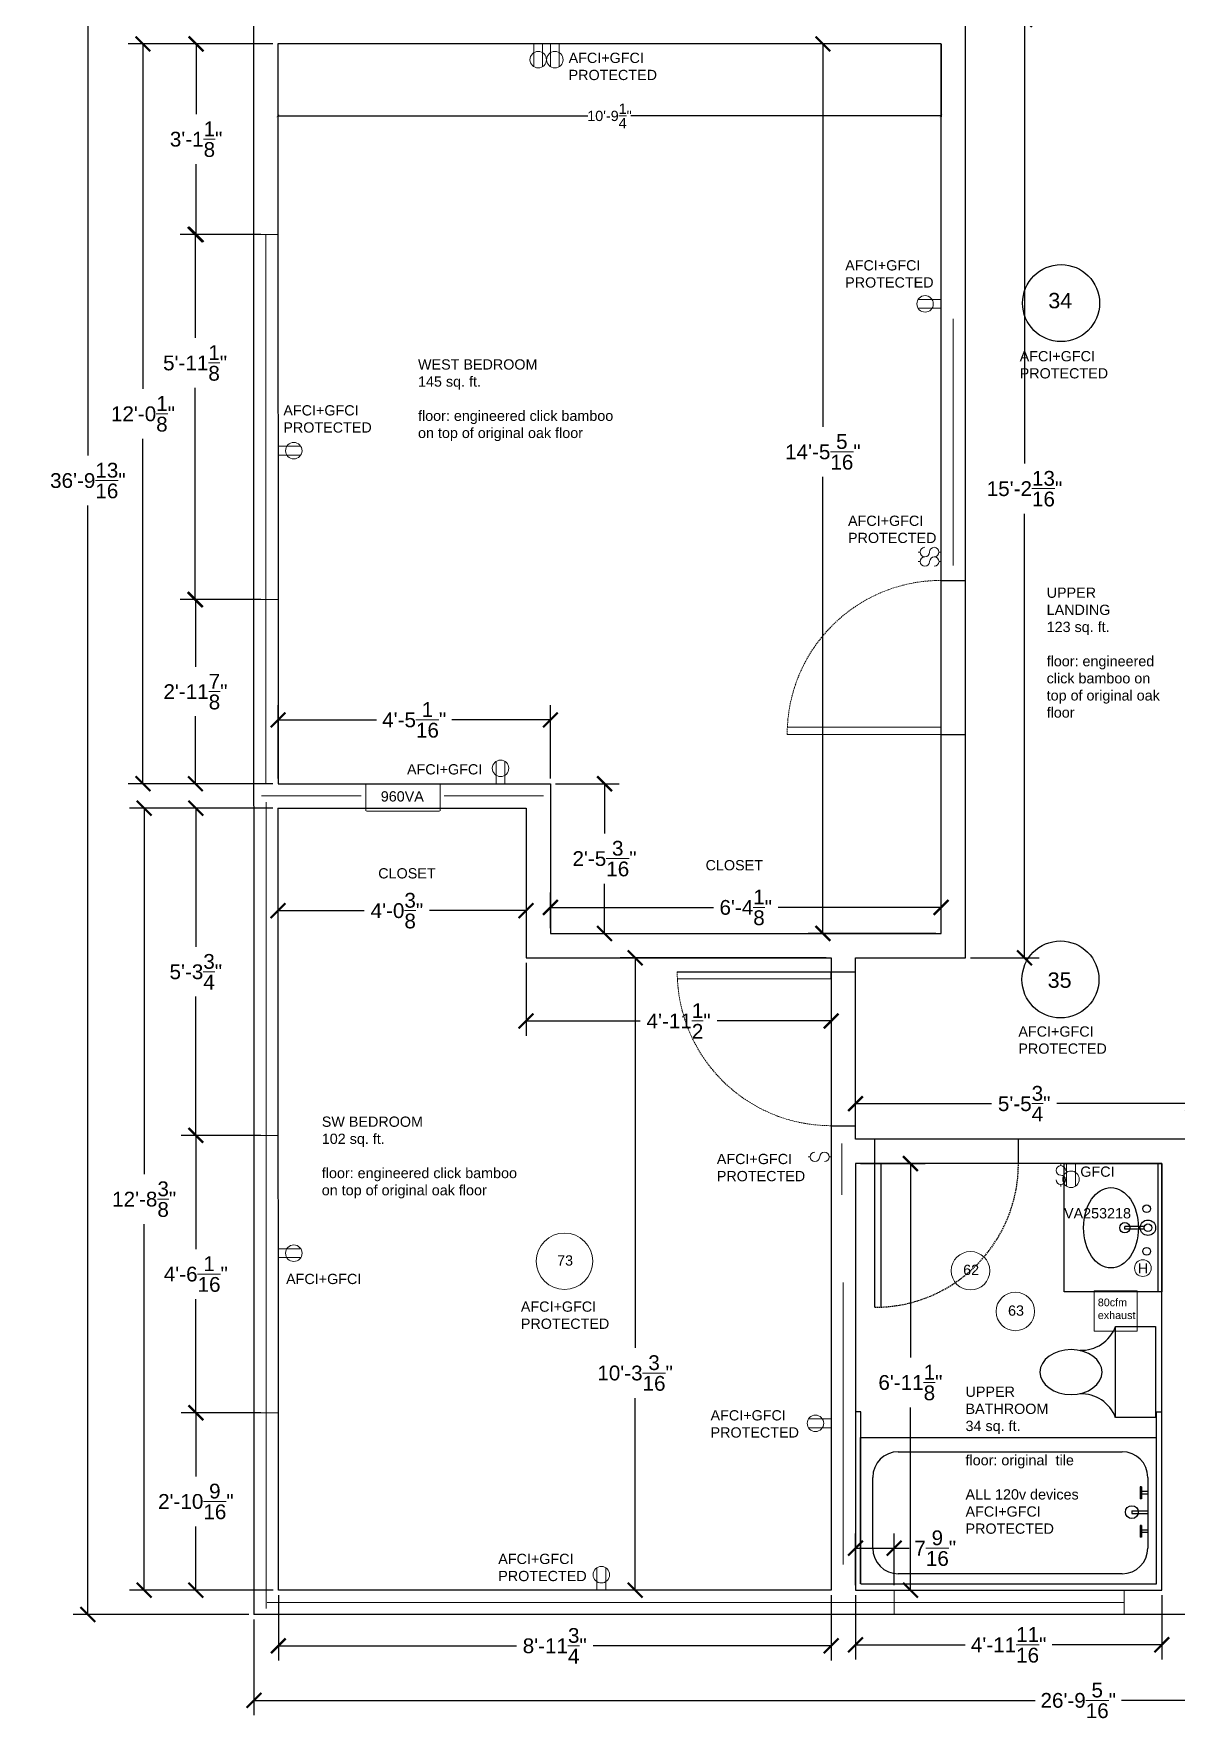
# Model space of a CAD drawing. Header units: inches. Extents: x -8 to 403, y 66 to 574.
# Drawn here: x -7.9 to 215, y 65.9 to 394 of the extents above; entities that cross this region are included whole.
import ezdxf

# ---------------------------------------------------------------- set-up
doc = ezdxf.new("R2010")
doc.units = ezdxf.units.IN
doc.header["$MEASUREMENT"] = 0
doc.linetypes.add('DASHED2', pattern=[0.375, 0.25, -0.125])
doc.layers.get('0').update_dxf_attribs({"color": 1, "lineweight": 9})
for name, color, linetype, lineweight in [('A201-Dimensions', 7, 'Continuous', 9), ('A201-Floorplan-2nd-floor', 7, 'Continuous', 9), ('A201-Text', 7, 'Continuous', 9)]:
    doc.layers.add(name, color=color, linetype=linetype, lineweight=lineweight)
doc.styles.add('Annotative', font='Arial.ttf')
doc.styles.get("Standard").update_dxf_attribs({"font": 'Arial.ttf', "height": 2})
doc.linetypes.add('BATTING', pattern='A,0.0001,-0.1,[134,ltypeshp.shx,S=0.1,R=0,X=-0.1,Y=0],-0.2,[134,ltypeshp.shx,S=0.1,R=180,X=0.1,Y=0],-0.1', length=0.4001)
doc.dimstyles.new('Annotative', dxfattribs={"dimtxt": 0.18, "dimasz": 0.18, "dimexe": 0.18, "dimexo": 0.0625, "dimgap": 0.09, "dimtad": 0, "dimtih": 1, "dimtoh": 1, "dimdec": 4, "dimzin": 0, "dimdsep": 46, "dimlunit": 4, "dimtxsty": 'Annotative', "dimblk": 'ARCHTICK', "dimblk1": 'ARCHTICK', "dimblk2": 'ARCHTICK', "dimcen": 0.09, "dimadec": 0, "dimazin": 0, "dimtfac": 1, "dimtdec": 4, "dimtofl": 0, "dimtmove": 0, "dimatfit": 3, "dimldrblk": 'ARCHTICK', "dimfxl": 1, "dimtolj": 1, "dimtzin": 0, "dimarcsym": 0})
doc.dimstyles.get("Standard").update_dxf_attribs({"dimtxt": 3, "dimasz": 0.5, "dimexe": 0.18, "dimexo": 0.0625, "dimgap": 0.09, "dimtad": 0, "dimtoh": 1, "dimdec": 4, "dimzin": 0, "dimdsep": 46, "dimlunit": 4, "dimtxsty": 'Standard', "dimblk": 'ARCHTICK', "dimblk1": 'ARCHTICK', "dimblk2": 'ARCHTICK', "dimcen": 0.09, "dimadec": 1, "dimazin": 0, "dimtfac": 1, "dimtdec": 4, "dimtofl": 0, "dimtmove": 0, "dimatfit": 3, "dimfxl": 1, "dimtolj": 1, "dimtzin": 0, "dimarcsym": 0})

# ---------------------------------------------------------------- blocks, each defined once
blk = doc.blocks.new('L2-bathroom-bath-tub')
at = {"lineweight": 30}
for p, q in [((-1, 0), (0, 0)), ((-58.68, 0), (-59.68, 0)), ((-58.68, -33.5), (-58.68, 0)), ((-1, -33.5), (-1, 0)), ((-58.68, -5), (-1, -5)), ((-51.34, -7.77), (-7.72, -7.77)), ((-56.34, -26.56), (-56.34, -12.77)), ((-2.72, -12.77), (-2.72, -26.56)), ((-7.72, -31.56), (-51.34, -31.56)), ((-58.68, -33.5), (-1, -33.5))]:
    blk.add_line(p, q, dxfattribs=at)
for centre, start, end in [((-51.34, -12.77), 90, 180), ((-7.72, -12.77), 0, 90), ((-51.34, -26.56), 180, 270), ((-7.72, -26.56), 270, 0)]:
    blk.add_arc(centre, 5, start, end, dxfattribs=at)
blk = doc.blocks.new('L2-bathroom-sink')
at = {"lineweight": 30}
for p, q in [((-19, -25), (-19, 0)), ((-19, 0), (0, 0)), ((-0.75, 0), (-0.75, -25)), ((0, 0), (0, -25)), ((-3.39, -12.25), (-7.17, -12.25)), ((-7.17, -12.75), (-7.17, -12.25)), ((-3.39, -12.75), (-7.17, -12.75)), ((0, -25), (-19, -25))]:
    blk.add_line(p, q, dxfattribs=at)
for centre, radius in [((-2.94, -8.81), 0.75), ((-7.19, -12.5), 1), ((-2.69, -12.5), 1.5), ((-2.69, -12.5), 0.75), ((-2.94, -17.09), 0.75)]:
    blk.add_circle(centre, radius, dxfattribs=at)
blk.add_ellipse((-9.9, -12.5), major_axis=(0, 7.83), ratio=0.682565, dxfattribs=at)
blk = doc.blocks.new('L2-toilet')
at = {"layer": 'A201-Floorplan-2nd-floor', "lineweight": 30}
for p, q in [((-7.75, 0), (-7.75, 17.75)), ((-7.75, 17.75), (0, 17.75)), ((0, 17.75), (0, 0)), ((0, 0), (-7.75, 0))]:
    blk.add_line(p, q, dxfattribs=at)
for centre, start, end in [((-14.44, 20.27), 267.5527, 339.3943), ((-14.44, -2.52), 20.6057, 92.4473)]:
    blk.add_arc(centre, 7.15, start, end, dxfattribs=at)
blk.add_ellipse((-16.43, 8.88), major_axis=(-6.05, 0), ratio=0.722961, start_param=4.712389, end_param=10.995574, dxfattribs=at)
blk = doc.blocks.new('L2-tub-hot-faucet')
at = {"layer": 'A201-Floorplan-2nd-floor', "lineweight": 30}
for p, q in [((-1.26, 1.41), (-1.51, 1.41)), ((-1.51, 1.41), (-1.51, -0.91)), ((-1.26, 1.41), (-1.26, -0.91)), ((0, 0.5), (-1.26, 0.5)), ((0, 0), (-1.26, 0)), ((-1.26, -0.91), (-1.26, 0)), ((-1.26, -0.91), (-1.51, -0.91))]:
    blk.add_line(p, q, dxfattribs=at)
blk = doc.blocks.new('L2-tub-faucets-and-drain')
at = {"layer": 'A201-Floorplan-2nd-floor', "lineweight": 30}
for p, q in [((0, 0.25), (3.11, 0.25)), ((0, 0.25), (0, -0.25)), ((0, -0.25), (3.11, -0.25))]:
    blk.add_line(p, q, dxfattribs=at)
blk.add_circle((0, 0), 1.25, dxfattribs=at)
at = {"lineweight": 30}
for p in [(3.11, 3.5), (3.11, -4)]:
    blk.add_blockref('L2-tub-hot-faucet', p, dxfattribs=at)
blk = doc.blocks.new('_ArchTick')
at = {"color": 0, "linetype": 'ByBlock', "lineweight": 30, "const_width": 0.15}
blk.add_lwpolyline([(-0.5, -0.5), (0.5, 0.5)], dxfattribs=at)
blk = doc.blocks.new('*D540')
at = {"layer": 'A201-Dimensions', "color": 0, "lineweight": -2, "transparency": 16777216}
for p, q in [((146.51, 214.01), (106.42, 214.01)), ((109.3, 214.01), (109.3, 138.02)), ((109.3, 90.83), (109.3, 128.24)), ((146.51, 90.83), (106.42, 90.83))]:
    blk.add_line(p, q, dxfattribs=at)
at = {"layer": 'A201-Dimensions', "color": 0, "lineweight": -2, "transparency": 16777216, "xscale": 2.88, "yscale": 2.88, "zscale": 2.88}
for p, rotation in [((109.3, 214.01), 90), ((109.3, 90.83), 270)]:
    blk.add_blockref('_ArchTick', p, dxfattribs=dict(at, rotation=rotation))
at = {"layer": 'A201-Dimensions', "color": 0, "lineweight": 5, "transparency": 16777216, "insert": (109.3, 133.13), "char_height": 2.88, "attachment_point": 5, "style": 'Annotative'}
blk.add_mtext('\\A1;10\'-3{\\H1x;\\S3/16;}"', dxfattribs=at)
blk = doc.blocks.new('*D553')
at = {"layer": 'A201-Dimensions', "color": 0, "lineweight": -2, "transparency": 16777216}
for p, q in [((88.04, 213.01), (88.04, 198.82)), ((147.51, 213.01), (147.51, 198.82)), ((88.04, 201.7), (110.28, 201.7)), ((147.51, 201.7), (125.27, 201.7))]:
    blk.add_line(p, q, dxfattribs=at)
at = {"layer": 'A201-Dimensions', "color": 0, "lineweight": -2, "transparency": 16777216, "xscale": 2.88, "yscale": 2.88, "zscale": 2.88, "rotation": 180}
blk.add_blockref('_ArchTick', (88.04, 201.7), dxfattribs=at)
at = {"layer": 'A201-Dimensions', "color": 0, "lineweight": -2, "transparency": 16777216, "xscale": 2.88, "yscale": 2.88, "zscale": 2.88}
blk.add_blockref('_ArchTick', (147.51, 201.7), dxfattribs=at)
at = {"layer": 'A201-Dimensions', "color": 0, "lineweight": 5, "transparency": 16777216, "insert": (117.78, 201.7), "char_height": 2.88, "attachment_point": 5, "style": 'Annotative'}
blk.add_mtext('\\A1;4\'-11{\\H1x;\\S1/2;}"', dxfattribs=at)
blk = doc.blocks.new('*D533')
at = {"layer": 'A201-Dimensions', "color": 0, "lineweight": -2, "transparency": 16777216}
for p, q in [((39.7, 242.17), (39.7, 220.32)), ((88.04, 242.17), (88.04, 220.32)), ((39.7, 223.2), (56.51, 223.2)), ((88.04, 223.2), (69.25, 223.2))]:
    blk.add_line(p, q, dxfattribs=at)
at = {"layer": 'A201-Dimensions', "color": 0, "lineweight": -2, "transparency": 16777216, "xscale": 2.88, "yscale": 2.88, "zscale": 2.88, "rotation": 180}
blk.add_blockref('_ArchTick', (39.7, 223.2), dxfattribs=at)
at = {"layer": 'A201-Dimensions', "color": 0, "lineweight": -2, "transparency": 16777216, "xscale": 2.88, "yscale": 2.88, "zscale": 2.88}
blk.add_blockref('_ArchTick', (88.04, 223.2), dxfattribs=at)
at = {"layer": 'A201-Dimensions', "color": 0, "lineweight": 5, "transparency": 16777216, "insert": (62.88, 223.2), "char_height": 2.88, "attachment_point": 5, "style": 'Annotative'}
blk.add_mtext('\\A1;4\'-0{\\H1x;\\S3/8;}"', dxfattribs=at)
blk = doc.blocks.new('*D536')
at = {"layer": 'A201-Dimensions', "color": 0, "lineweight": -2, "transparency": 16777216}
for p, q in [((39.72, 248.92), (39.72, 263.24)), ((92.79, 248.92), (92.79, 263.24)), ((39.72, 260.36), (58.91, 260.36)), ((92.79, 260.36), (73.6, 260.36))]:
    blk.add_line(p, q, dxfattribs=at)
at = {"layer": 'A201-Dimensions', "color": 0, "lineweight": -2, "transparency": 16777216, "xscale": 2.88, "yscale": 2.88, "zscale": 2.88, "rotation": 180}
blk.add_blockref('_ArchTick', (39.72, 260.36), dxfattribs=at)
at = {"layer": 'A201-Dimensions', "color": 0, "lineweight": -2, "transparency": 16777216, "xscale": 2.88, "yscale": 2.88, "zscale": 2.88}
blk.add_blockref('_ArchTick', (92.79, 260.36), dxfattribs=at)
at = {"layer": 'A201-Dimensions', "color": 0, "lineweight": 5, "transparency": 16777216, "insert": (66.25, 260.36), "char_height": 2.88, "attachment_point": 5, "style": 'Annotative'}
blk.add_mtext('\\A1;4\'-5{\\H1x;\\S1/16;}"', dxfattribs=at)
blk = doc.blocks.new('*D535')
at = {"layer": 'A201-Dimensions', "color": 0, "lineweight": -2, "transparency": 16777216}
for p, q in [((93.79, 247.92), (106.22, 247.92)), ((103.34, 247.92), (103.34, 238.23)), ((103.34, 218.76), (103.34, 228.45)), ((93.79, 218.76), (106.22, 218.76))]:
    blk.add_line(p, q, dxfattribs=at)
at = {"layer": 'A201-Dimensions', "color": 0, "lineweight": -2, "transparency": 16777216, "xscale": 2.88, "yscale": 2.88, "zscale": 2.88}
for p, rotation in [((103.34, 247.92), 90), ((103.34, 218.76), 270)]:
    blk.add_blockref('_ArchTick', p, dxfattribs=dict(at, rotation=rotation))
at = {"layer": 'A201-Dimensions', "color": 0, "lineweight": 5, "transparency": 16777216, "insert": (103.34, 233.34), "char_height": 2.88, "attachment_point": 5, "style": 'Annotative'}
blk.add_mtext('\\A1;2\'-5{\\H1x;\\S3/16;}"', dxfattribs=at)
blk = doc.blocks.new('*D534')
at = {"layer": 'A201-Dimensions', "color": 0, "lineweight": -2, "transparency": 16777216}
for p, q in [((92.79, 219.76), (92.79, 226.71)), ((168.94, 219.76), (168.94, 226.71)), ((92.79, 223.83), (124.55, 223.83)), ((168.94, 223.83), (137.19, 223.83))]:
    blk.add_line(p, q, dxfattribs=at)
at = {"layer": 'A201-Dimensions', "color": 0, "lineweight": -2, "transparency": 16777216, "xscale": 2.88, "yscale": 2.88, "zscale": 2.88, "rotation": 180}
blk.add_blockref('_ArchTick', (92.79, 223.83), dxfattribs=at)
at = {"layer": 'A201-Dimensions', "color": 0, "lineweight": -2, "transparency": 16777216, "xscale": 2.88, "yscale": 2.88, "zscale": 2.88}
blk.add_blockref('_ArchTick', (168.94, 223.83), dxfattribs=at)
at = {"layer": 'A201-Dimensions', "color": 0, "lineweight": 5, "transparency": 16777216, "insert": (130.87, 223.83), "char_height": 2.88, "attachment_point": 5, "style": 'Annotative'}
blk.add_mtext('\\A1;6\'-4{\\H1x;\\S1/8;}"', dxfattribs=at)
blk = doc.blocks.new('*D525')
at = {"layer": 'A201-Dimensions', "color": 0, "lineweight": -2, "transparency": 16777216}
for p, q in [((167.94, 392.04), (143.02, 392.04)), ((145.9, 392.04), (145.9, 317.43)), ((145.9, 218.76), (145.9, 307.71)), ((167.94, 218.76), (143.02, 218.76))]:
    blk.add_line(p, q, dxfattribs=at)
at = {"layer": 'A201-Dimensions', "color": 0, "lineweight": -2, "transparency": 16777216, "xscale": 2.88, "yscale": 2.88, "zscale": 2.88}
for p, rotation in [((145.9, 392.04), 90), ((145.9, 218.76), 270)]:
    blk.add_blockref('_ArchTick', p, dxfattribs=dict(at, rotation=rotation))
at = {"layer": 'A201-Dimensions', "color": 0, "lineweight": 5, "transparency": 16777216, "insert": (145.9, 312.57), "char_height": 2.88, "attachment_point": 5, "style": 'Annotative'}
blk.add_mtext('\\A1;14\'-5{\\H1x;\\S5/16;}"', dxfattribs=at)
blk = doc.blocks.new('*D511')
at = {"layer": 'A201-Dimensions', "color": 0, "lineweight": -2, "transparency": 16777216}
for p, q in [((39.67, 391.98), (39.67, 377.83)), ((168.94, 391.98), (168.94, 377.83)), ((39.67, 378.01), (100.12, 378.01)), ((168.94, 378.01), (108.5, 378.01))]:
    blk.add_line(p, q, dxfattribs=at)
at = {"layer": 'A201-Dimensions', "color": 0, "lineweight": -2, "transparency": 16777216, "xscale": 0.5, "yscale": 0.5, "zscale": 0.5, "rotation": 180}
blk.add_blockref('_ArchTick', (39.67, 378.01), dxfattribs=at)
at = {"layer": 'A201-Dimensions', "color": 0, "lineweight": -2, "transparency": 16777216, "xscale": 0.5, "yscale": 0.5, "zscale": 0.5}
blk.add_blockref('_ArchTick', (168.94, 378.01), dxfattribs=at)
at = {"layer": 'A201-Dimensions', "color": 0, "lineweight": 5, "transparency": 16777216, "insert": (104.31, 378.01), "char_height": 2, "attachment_point": 5}
blk.add_mtext('\\A1;10\'-9{\\H1x;\\S1/4;}"', dxfattribs=at)
blk = doc.blocks.new('*D537')
at = {"layer": 'A201-Dimensions', "color": 0, "lineweight": -2, "transparency": 16777216}
for p, q in [((152.26, 89.83), (152.26, 77.3)), ((211.94, 89.83), (211.94, 77.3)), ((152.26, 80.18), (173.63, 80.18)), ((211.94, 80.18), (190.57, 80.18))]:
    blk.add_line(p, q, dxfattribs=at)
at = {"layer": 'A201-Dimensions', "color": 0, "lineweight": -2, "transparency": 16777216, "xscale": 2.88, "yscale": 2.88, "zscale": 2.88, "rotation": 180}
blk.add_blockref('_ArchTick', (152.26, 80.18), dxfattribs=at)
at = {"layer": 'A201-Dimensions', "color": 0, "lineweight": -2, "transparency": 16777216, "xscale": 2.88, "yscale": 2.88, "zscale": 2.88}
blk.add_blockref('_ArchTick', (211.94, 80.18), dxfattribs=at)
at = {"layer": 'A201-Dimensions', "color": 0, "lineweight": 5, "transparency": 16777216, "insert": (182.1, 80.18), "char_height": 2.88, "attachment_point": 5, "style": 'Annotative'}
blk.add_mtext('\\A1;4\'-11{\\H1x;\\S11/16;}"', dxfattribs=at)
blk = doc.blocks.new('*D532')
at = {"layer": 'A201-Dimensions', "color": 0, "lineweight": -2, "transparency": 16777216}
for p, q in [((35.02, 85.08), (35.02, 66.48)), ((356.32, 85.08), (356.32, 66.48)), ((35.02, 69.36), (187.24, 69.36)), ((356.32, 69.36), (204.1, 69.36))]:
    blk.add_line(p, q, dxfattribs=at)
at = {"layer": 'A201-Dimensions', "color": 0, "lineweight": -2, "transparency": 16777216, "xscale": 2.88, "yscale": 2.88, "zscale": 2.88, "rotation": 180}
blk.add_blockref('_ArchTick', (35.02, 69.36), dxfattribs=at)
at = {"layer": 'A201-Dimensions', "color": 0, "lineweight": -2, "transparency": 16777216, "xscale": 2.88, "yscale": 2.88, "zscale": 2.88}
blk.add_blockref('_ArchTick', (356.32, 69.36), dxfattribs=at)
at = {"layer": 'A201-Dimensions', "color": 0, "lineweight": 5, "transparency": 16777216, "insert": (195.67, 69.36), "char_height": 2.88, "attachment_point": 5, "style": 'Annotative'}
blk.add_mtext('\\A1;26\'-9{\\H1x;\\S5/16;}"', dxfattribs=at)
blk = doc.blocks.new('*D531')
at = {"layer": 'A201-Dimensions', "color": 0, "lineweight": -2, "transparency": 16777216}
for p, q in [((39.77, 89.83), (39.77, 77.11)), ((147.51, 89.83), (147.51, 77.11)), ((39.77, 79.99), (86.16, 79.99)), ((147.51, 79.99), (101.12, 79.99))]:
    blk.add_line(p, q, dxfattribs=at)
at = {"layer": 'A201-Dimensions', "color": 0, "lineweight": -2, "transparency": 16777216, "xscale": 2.88, "yscale": 2.88, "zscale": 2.88, "rotation": 180}
blk.add_blockref('_ArchTick', (39.77, 79.99), dxfattribs=at)
at = {"layer": 'A201-Dimensions', "color": 0, "lineweight": -2, "transparency": 16777216, "xscale": 2.88, "yscale": 2.88, "zscale": 2.88}
blk.add_blockref('_ArchTick', (147.51, 79.99), dxfattribs=at)
at = {"layer": 'A201-Dimensions', "color": 0, "lineweight": 5, "transparency": 16777216, "insert": (93.64, 79.99), "char_height": 2.88, "attachment_point": 5, "style": 'Annotative'}
blk.add_mtext('\\A1;8\'-11{\\H1x;\\S3/4;}"', dxfattribs=at)
blk = doc.blocks.new('*D539')
at = {"layer": 'A201-Dimensions', "color": 0, "lineweight": -2, "transparency": 16777216}
for p, q in [((153.26, 173.93), (165.84, 173.93)), ((162.96, 173.93), (162.96, 136.14)), ((162.96, 90.83), (162.96, 126.42)), ((153.26, 90.83), (165.84, 90.83))]:
    blk.add_line(p, q, dxfattribs=at)
at = {"layer": 'A201-Dimensions', "color": 0, "lineweight": -2, "transparency": 16777216, "xscale": 2.88, "yscale": 2.88, "zscale": 2.88}
for p, rotation in [((162.96, 173.93), 90), ((162.96, 90.83), 270)]:
    blk.add_blockref('_ArchTick', p, dxfattribs=dict(at, rotation=rotation))
at = {"layer": 'A201-Dimensions', "color": 0, "lineweight": 5, "transparency": 16777216, "insert": (162.96, 131.28), "char_height": 2.88, "attachment_point": 5, "style": 'Annotative'}
blk.add_mtext('\\A1;6\'-11{\\H1x;\\S1/8;}"', dxfattribs=at)
blk = doc.blocks.new('*D545')
at = {"layer": 'A201-Dimensions', "color": 0, "lineweight": -2, "transparency": 16777216}
for p, q in [((174.69, 396.79), (188.07, 396.79)), ((185.19, 396.79), (185.19, 310.29)), ((185.19, 214.01), (185.19, 300.52)), ((174.69, 214.01), (188.07, 214.01))]:
    blk.add_line(p, q, dxfattribs=at)
at = {"layer": 'A201-Dimensions', "color": 0, "lineweight": -2, "transparency": 16777216, "xscale": 2.88, "yscale": 2.88, "zscale": 2.88}
for p, rotation in [((185.19, 396.79), 90), ((185.19, 214.01), 270)]:
    blk.add_blockref('_ArchTick', p, dxfattribs=dict(at, rotation=rotation))
at = {"layer": 'A201-Dimensions', "color": 0, "lineweight": 5, "transparency": 16777216, "insert": (185.19, 305.4), "char_height": 2.88, "attachment_point": 5, "style": 'Annotative'}
blk.add_mtext('\\A1;15\'-2{\\H1x;\\S13/16;}"', dxfattribs=at)
blk = doc.blocks.new('*D528')
at = {"layer": 'A201-Dimensions', "color": 0, "lineweight": -2, "transparency": 16777216}
for p, q in [((33.92, 527.89), (-0.23, 527.89)), ((2.65, 527.89), (2.65, 311.87)), ((2.65, 86.08), (2.65, 302.09)), ((34.02, 86.08), (-0.23, 86.08))]:
    blk.add_line(p, q, dxfattribs=at)
at = {"layer": 'A201-Dimensions', "color": 0, "lineweight": -2, "transparency": 16777216, "xscale": 2.88, "yscale": 2.88, "zscale": 2.88}
for p, rotation in [((2.65, 527.89), 90), ((2.65, 86.08), 270)]:
    blk.add_blockref('_ArchTick', p, dxfattribs=dict(at, rotation=rotation))
at = {"layer": 'A201-Dimensions', "color": 0, "lineweight": 5, "transparency": 16777216, "insert": (2.65, 306.98), "char_height": 2.88, "attachment_point": 5, "style": 'Annotative'}
blk.add_mtext('\\A1;36\'-9{\\H1x;\\S13/16;}"', dxfattribs=at)
blk = doc.blocks.new('*D529')
at = {"layer": 'A201-Dimensions', "color": 0, "lineweight": -2, "transparency": 16777216}
for p, q in [((38.72, 243.17), (10.74, 243.17)), ((13.62, 243.17), (13.62, 171.88)), ((13.62, 90.83), (13.62, 162.11)), ((38.77, 90.83), (10.74, 90.83))]:
    blk.add_line(p, q, dxfattribs=at)
at = {"layer": 'A201-Dimensions', "color": 0, "lineweight": -2, "transparency": 16777216, "xscale": 2.88, "yscale": 2.88, "zscale": 2.88}
for p, rotation in [((13.62, 243.17), 90), ((13.62, 90.83), 270)]:
    blk.add_blockref('_ArchTick', p, dxfattribs=dict(at, rotation=rotation))
at = {"layer": 'A201-Dimensions', "color": 0, "lineweight": 5, "transparency": 16777216, "insert": (13.62, 167), "char_height": 2.88, "attachment_point": 5, "style": 'Annotative'}
blk.add_mtext('\\A1;12\'-8{\\H1x;\\S3/8;}"', dxfattribs=at)
blk = doc.blocks.new('*D526')
at = {"layer": 'A201-Dimensions', "color": 0, "lineweight": -2, "transparency": 16777216}
for p, q in [((38.67, 392.04), (10.51, 392.04)), ((13.39, 392.04), (13.39, 324.84)), ((13.39, 247.92), (13.39, 315.12)), ((38.72, 247.92), (10.51, 247.92))]:
    blk.add_line(p, q, dxfattribs=at)
at = {"layer": 'A201-Dimensions', "color": 0, "lineweight": -2, "transparency": 16777216, "xscale": 2.88, "yscale": 2.88, "zscale": 2.88}
for p, rotation in [((13.39, 392.04), 90), ((13.39, 247.92), 270)]:
    blk.add_blockref('_ArchTick', p, dxfattribs=dict(at, rotation=rotation))
at = {"layer": 'A201-Dimensions', "color": 0, "lineweight": 5, "transparency": 16777216, "insert": (13.39, 319.98), "char_height": 2.88, "attachment_point": 5, "style": 'Annotative'}
blk.add_mtext('\\A1;12\'-0{\\H1x;\\S1/8;}"', dxfattribs=at)
blk = doc.blocks.new('*D527')
at = {"layer": 'A201-Dimensions', "color": 0, "lineweight": -2, "transparency": 16777216}
for p, q in [((33.98, 283.79), (20.74, 283.79)), ((23.62, 283.79), (23.62, 270.67)), ((23.62, 247.92), (23.62, 261.05)), ((33.98, 247.92), (20.74, 247.92))]:
    blk.add_line(p, q, dxfattribs=at)
at = {"layer": 'A201-Dimensions', "color": 0, "lineweight": -2, "transparency": 16777216, "xscale": 2.88, "yscale": 2.88, "zscale": 2.88}
for p, rotation in [((23.62, 283.79), 90), ((23.62, 247.92), 270)]:
    blk.add_blockref('_ArchTick', p, dxfattribs=dict(at, rotation=rotation))
at = {"layer": 'A201-Dimensions', "color": 0, "lineweight": 5, "transparency": 16777216, "insert": (23.62, 265.86), "char_height": 2.88, "attachment_point": 5, "style": 'Annotative'}
blk.add_mtext('\\A1;2\'-11{\\H1x;\\S7/8;}"', dxfattribs=at)
blk = doc.blocks.new('*D530')
at = {"layer": 'A201-Dimensions', "color": 0, "lineweight": -2, "transparency": 16777216}
for p, q in [((34.01, 125.39), (20.82, 125.39)), ((23.7, 125.39), (23.7, 112.99)), ((23.7, 90.83), (23.7, 103.22)), ((34.02, 90.83), (20.82, 90.83))]:
    blk.add_line(p, q, dxfattribs=at)
at = {"layer": 'A201-Dimensions', "color": 0, "lineweight": -2, "transparency": 16777216, "xscale": 2.88, "yscale": 2.88, "zscale": 2.88}
for p, rotation in [((23.7, 125.39), 90), ((23.7, 90.83), 270)]:
    blk.add_blockref('_ArchTick', p, dxfattribs=dict(at, rotation=rotation))
at = {"layer": 'A201-Dimensions', "color": 0, "lineweight": 5, "transparency": 16777216, "insert": (23.7, 108.11), "char_height": 2.88, "attachment_point": 5, "style": 'Annotative'}
blk.add_mtext('\\A1;2\'-10{\\H1x;\\S9/16;}"', dxfattribs=at)
blk = doc.blocks.new('*D565')
at = {"layer": 'A201-Dimensions', "color": 0, "lineweight": -2, "transparency": 16777216}
for p, q in [((152.26, 179.68), (152.26, 188.48)), ((218.01, 179.68), (218.01, 188.48)), ((152.26, 185.6), (178.77, 185.6)), ((218.01, 185.6), (191.49, 185.6))]:
    blk.add_line(p, q, dxfattribs=at)
at = {"layer": 'A201-Dimensions', "color": 0, "lineweight": -2, "transparency": 16777216, "xscale": 2.88, "yscale": 2.88, "zscale": 2.88, "rotation": 180}
blk.add_blockref('_ArchTick', (152.26, 185.6), dxfattribs=at)
at = {"layer": 'A201-Dimensions', "color": 0, "lineweight": -2, "transparency": 16777216, "xscale": 2.88, "yscale": 2.88, "zscale": 2.88}
blk.add_blockref('_ArchTick', (218.01, 185.6), dxfattribs=at)
at = {"layer": 'A201-Dimensions', "color": 0, "lineweight": 5, "transparency": 16777216, "insert": (185.13, 185.6), "char_height": 2.88, "attachment_point": 5, "style": 'Annotative'}
blk.add_mtext('\\A1;5\'-5{\\H1x;\\S3/4;}"', dxfattribs=at)
blk = doc.blocks.new('*D567')
at = {"layer": 'A201-Dimensions', "color": 0, "lineweight": -2, "transparency": 16777216}
for p, q in [((152.26, 91.83), (152.26, 101.89)), ((159.81, 91.83), (159.81, 101.89)), ((152.26, 99.01), (159.81, 99.01)), ((159.81, 99.01), (162.69, 99.01))]:
    blk.add_line(p, q, dxfattribs=at)
at = {"layer": 'A201-Dimensions', "color": 0, "lineweight": -2, "transparency": 16777216, "xscale": 2.88, "yscale": 2.88, "zscale": 2.88, "rotation": 180}
blk.add_blockref('_ArchTick', (152.26, 99.01), dxfattribs=at)
at = {"layer": 'A201-Dimensions', "color": 0, "lineweight": -2, "transparency": 16777216, "xscale": 2.88, "yscale": 2.88, "zscale": 2.88}
blk.add_blockref('_ArchTick', (159.81, 99.01), dxfattribs=at)
at = {"layer": 'A201-Dimensions', "color": 0, "lineweight": 5, "transparency": 16777216, "insert": (167.8, 99.01), "char_height": 2.88, "attachment_point": 5, "style": 'Annotative'}
blk.add_mtext('\\A1;7{\\H1x;\\S9/16;}"', dxfattribs=at)
blk = doc.blocks.new('sw-bedroom-led-73')
at = {"layer": 'A201-Floorplan-2nd-floor'}
blk.add_circle((0, 0), 5.5, dxfattribs=at)
at = {"layer": 'A201-Floorplan-2nd-floor', "lineweight": 5, "insert": (-1.43, 1.17), "char_height": 2, "width": 3.3273, "attachment_point": 1}
blk.add_mtext('73', dxfattribs=at)
blk = doc.blocks.new('upstairs-bathroom-led-west-most')
at = {"layer": 'A201-Floorplan-2nd-floor'}
blk.add_circle((0, 0), 3.75, dxfattribs=at)
at = {"layer": 'A201-Floorplan-2nd-floor', "lineweight": 5, "insert": (-1.43, 1.17), "char_height": 2, "width": 3.3273, "attachment_point": 1}
blk.add_mtext('62', dxfattribs=at)
blk = doc.blocks.new('upstairs-bathroom-led-east-most')
at = {"layer": 'A201-Floorplan-2nd-floor'}
blk.add_circle((0, 0), 3.75, dxfattribs=at)
at = {"layer": 'A201-Floorplan-2nd-floor', "lineweight": 5, "insert": (-1.43, 1.17), "char_height": 2, "width": 3.3273, "attachment_point": 1}
blk.add_mtext('63', dxfattribs=at)
blk = doc.blocks.new('*D757')
at = {"layer": 'A201-Floorplan-2nd-floor', "color": 0, "lineweight": -2, "transparency": 16777216}
for p, q in [((36.39, 179.42), (20.81, 179.42)), ((23.69, 179.42), (23.69, 157.26)), ((23.69, 125.39), (23.69, 147.54)), ((36.39, 125.39), (20.81, 125.39))]:
    blk.add_line(p, q, dxfattribs=at)
at = {"layer": 'A201-Floorplan-2nd-floor', "color": 0, "lineweight": -2, "transparency": 16777216, "xscale": 2.88, "yscale": 2.88, "zscale": 2.88}
for p, rotation in [((23.69, 179.42), 90), ((23.69, 125.39), 270)]:
    blk.add_blockref('_ArchTick', p, dxfattribs=dict(at, rotation=rotation))
at = {"layer": 'A201-Floorplan-2nd-floor', "color": 0, "lineweight": 5, "transparency": 16777216, "insert": (23.69, 152.4), "char_height": 2.88, "attachment_point": 5, "style": 'Annotative'}
blk.add_mtext('\\A1;4\'-6{\\H1x;\\S1/16;}"', dxfattribs=at)
blk = doc.blocks.new('*D758')
at = {"layer": 'A201-Floorplan-2nd-floor', "color": 0, "lineweight": -2, "transparency": 16777216}
for p, q in [((33.99, 243.17), (20.81, 243.17)), ((23.69, 243.17), (23.69, 216.15)), ((23.69, 179.42), (23.69, 206.44)), ((33.99, 179.42), (20.81, 179.42))]:
    blk.add_line(p, q, dxfattribs=at)
at = {"layer": 'A201-Floorplan-2nd-floor', "color": 0, "lineweight": -2, "transparency": 16777216, "xscale": 2.88, "yscale": 2.88, "zscale": 2.88}
for p, rotation in [((23.69, 243.17), 90), ((23.69, 179.42), 270)]:
    blk.add_blockref('_ArchTick', p, dxfattribs=dict(at, rotation=rotation))
at = {"layer": 'A201-Floorplan-2nd-floor', "color": 0, "lineweight": 5, "transparency": 16777216, "insert": (23.69, 211.29), "char_height": 2.88, "attachment_point": 5, "style": 'Annotative'}
blk.add_mtext('\\A1;5\'-3{\\H1x;\\S3/4;}"', dxfattribs=at)
blk = doc.blocks.new('*D759')
at = {"layer": 'A201-Floorplan-2nd-floor', "color": 0, "lineweight": -2, "transparency": 16777216}
for p, q in [((36.35, 354.92), (20.67, 354.92)), ((23.55, 354.92), (23.55, 334.75)), ((23.55, 283.79), (23.55, 325.03)), ((36.35, 283.79), (20.67, 283.79))]:
    blk.add_line(p, q, dxfattribs=at)
at = {"layer": 'A201-Floorplan-2nd-floor', "color": 0, "lineweight": -2, "transparency": 16777216, "xscale": 2.88, "yscale": 2.88, "zscale": 2.88}
for p, rotation in [((23.55, 354.92), 90), ((23.55, 283.79), 270)]:
    blk.add_blockref('_ArchTick', p, dxfattribs=dict(at, rotation=rotation))
at = {"layer": 'A201-Floorplan-2nd-floor', "color": 0, "lineweight": 5, "transparency": 16777216, "insert": (23.55, 329.89), "char_height": 2.88, "attachment_point": 5, "style": 'Annotative'}
blk.add_mtext('\\A1;5\'-11{\\H1x;\\S1/8;}"', dxfattribs=at)
blk = doc.blocks.new('*D760')
at = {"layer": 'A201-Floorplan-2nd-floor', "color": 0, "lineweight": -2, "transparency": 16777216}
for p, q in [((33.95, 392.04), (20.86, 392.04)), ((23.74, 392.04), (23.75, 378.34)), ((23.75, 354.92), (23.75, 368.62)), ((33.96, 354.92), (20.87, 354.92))]:
    blk.add_line(p, q, dxfattribs=at)
at = {"layer": 'A201-Floorplan-2nd-floor', "color": 0, "lineweight": -2, "transparency": 16777216, "xscale": 2.88, "yscale": 2.88, "zscale": 2.88}
for p, rotation in [((23.74, 392.04), 90.01266231083228), ((23.75, 354.92), 270.0126623108322)]:
    blk.add_blockref('_ArchTick', p, dxfattribs=dict(at, rotation=rotation))
at = {"layer": 'A201-Floorplan-2nd-floor', "color": 0, "lineweight": 5, "transparency": 16777216, "insert": (23.75, 373.48), "char_height": 2.88, "attachment_point": 5, "style": 'Annotative'}
blk.add_mtext('\\A1;3\'-1{\\H1x;\\S1/8;}"', dxfattribs=at)

msp = doc.modelspace()

# ---------------------------------------------------------------- linework, layer by layer
at = {"layer": 'A201-Floorplan-2nd-floor', "lineweight": -3}
for p, q in [((34.92244, 527.88659), (35.02008, 86.07563)), ((168.94289, 287.52816), (173.69289, 287.52816)), ((168.94289, 257.52816), (173.69289, 257.52816)), ((147.50946, 211.30496), (152.25946, 211.30496)), ((147.50946, 181.30496), (152.25946, 181.30496)), ((156.00946, 173.92996), (156.00946, 178.67996)), ((184.00946, 173.92996), (184.00946, 178.67996)), ((156.00946, 173.92996), (152.25946, 173.92996)), ((153.25946, 92.07563), (153.25946, 120.57563)), ((356.32196, 86.07563), (35.02008, 86.07563))]:
    msp.add_line(p, q, dxfattribs=at)
at = {"layer": 'A201-Floorplan-2nd-floor'}
for p, q in [((89.54804, 391.99631), (89.54804, 387.61443)), ((91.27853, 391.99631), (91.27853, 387.60488)), ((92.79232, 391.99631), (92.79232, 387.61443)), ((94.52281, 391.99631), (94.52281, 387.60488)), ((168.84863, 342.26617), (164.46675, 342.26617)), ((168.84863, 340.53568), (164.4572, 340.53568)), ((39.74481, 313.65275), (44.13624, 313.65275)), ((39.74481, 311.92226), (44.12669, 311.92226)), ((164.8498, 293.05471, 43.5), (164.44419, 293.05471, 43.5)), ((168.52716, 293.05471, 43.5), (168.93265, 293.05471, 43.5)), ((164.8572, 291.18968), (164.45159, 291.18968)), ((168.53456, 291.18968), (168.94005, 291.18968)), ((138.94289, 257.52816), (168.94289, 257.52816)), ((168.94289, 258.90816), (138.97465, 258.90816)), ((168.94289, 257.52816), (168.94289, 258.90816)), ((82.20417, 247.88793), (82.20417, 252.26981)), ((83.93466, 247.88793), (83.93466, 252.27936)), ((117.50946, 209.92996), (147.50946, 209.92996)), ((143.4266, 175.23188), (143.02099, 175.23188)), ((147.10396, 175.23188), (147.50946, 175.23188)), ((192.25946, 173.52435), (192.25946, 173.92996)), ((193.38674, 173.90164), (193.38674, 169.51975)), ((195.11723, 173.90164), (195.11723, 169.51021)), ((192.25946, 169.84699), (192.25946, 169.4415)), ((39.75757, 157.32806, -15.625), (44.149, 157.32806, -15.625)), ((39.75757, 155.59757, -15.625), (44.13945, 155.59757, -15.625)), ((147.47754, 124.1834), (143.08611, 124.1834)), ((147.47754, 122.45291), (143.09566, 122.45291)), ((101.85725, 90.79784), (101.85725, 95.17972)), ((103.58774, 90.79784), (103.58774, 95.18927))]:
    msp.add_line(p, q, dxfattribs=at)
at = {"layer": 'A201-Floorplan-2nd-floor', "lineweight": 5}
for p, q in [((39.67112, 354.91997), (34.95543, 354.91997)), ((37.35139, 283.79438), (37.35139, 354.91997)), ((39.71879, 283.79438), (34.97639, 283.79438)), ((56.82196, 247.91938), (56.82196, 242.66938)), ((56.82196, 247.91938), (71.32196, 247.91938)), ((71.32196, 247.91938), (71.32196, 242.66938)), ((56.82196, 243.16938), (71.32196, 243.16938)), ((56.94696, 242.54438), (71.19696, 242.54438)), ((39.69696, 179.41938), (34.99945, 179.41938)), ((37.38639, 125.38813), (37.38639, 179.41938)), ((198.75946, 141.27376), (198.75946, 149.14876)), ((198.75946, 149.14876), (207.13446, 149.14876)), ((207.13446, 149.14876), (207.13446, 141.27376)), ((207.13446, 141.27376), (198.75946, 141.27376)), ((39.77075, 125.38813), (35.01139, 125.38813)), ((159.81405, 90.82563), (159.81405, 86.07563)), ((204.63446, 90.82563), (204.63446, 86.07563)), ((159.81405, 88.45063), (204.63446, 88.45063))]:
    msp.add_line(p, q, dxfattribs=at)
at = {"layer": 'A201-Floorplan-2nd-floor', "linetype": 'BATTING', "lineweight": 5, "ltscale": 4.4}
for p, q in [((171.31789, 290.41951), (171.31789, 338.50665)), ((37.35139, 283.79438), (37.35139, 247.98297)), ((55.92944, 245.54438), (36.46378, 245.54438)), ((37.38639, 179.41938), (37.38639, 244.32827)), ((91.45381, 245.54438), (72.10928, 245.54438)), ((149.59044, 177.86589), (149.59044, 167.83721)), ((149.87807, 95.83799), (149.87807, 150.73342)), ((37.38639, 125.38813), (37.38639, 87.23595)), ((159.81405, 88.45063), (37.61628, 88.45063))]:
    msp.add_line(p, q, dxfattribs=at)
at = {"layer": 'A201-Floorplan-2nd-floor', "lineweight": 30}
for p, q in [((117.50946, 211.30496), (147.50946, 211.30496)), ((147.50946, 209.92996), (147.50946, 211.30496)), ((156.00946, 145.92996), (156.00946, 173.92996)), ((157.25946, 173.92996), (156.00946, 173.92996)), ((156.00946, 173.92996), (156.00946, 173.92996)), ((157.25946, 145.95788), (157.25946, 173.92996))]:
    msp.add_line(p, q, dxfattribs=at)
at = {"layer": 'A201-Floorplan-2nd-floor', "lineweight": -3}
for points in [[(173.69289, 396.7896), (39.78058, 396.7896), (39.69696, 523.1646), (351.57196, 523.1646), (351.57196, 227.9734), (242.50946, 227.9734), (242.50946, 165.12585), (218.00946, 165.12585), (218.00946, 178.67996), (152.25946, 178.67996), (152.25946, 214.01313), (173.69289, 214.01313), (173.69289, 396.79497)], [(39.69696, 243.16938), (88.04071, 243.16938), (88.04071, 214.01313), (147.50946, 214.01313), (147.50946, 90.82563), (39.77075, 90.82563), (39.72036, 243.16938)]]:
    msp.add_lwpolyline(points, dxfattribs=at)
for points in [[(39.67112, 392.04497), (39.71879, 247.91938), (92.79071, 247.91938), (92.79071, 218.76313), (168.94289, 218.76313), (168.94289, 392.04497)], [(211.94205, 90.82563), (211.94205, 173.92996), (152.25946, 173.92996), (152.25946, 90.82563)]]:
    msp.add_lwpolyline(points, close=True, dxfattribs=at)
at = {"layer": 'A201-Floorplan-2nd-floor', "elevation": 43.5}
msp.add_lwpolyline([(165.77928, 292.13875, 0.414213562), (166.69524, 293.05471, -2.414213562), (167.6112, 292.13875)], format="xyb", dxfattribs=at)
at = {"layer": 'A201-Floorplan-2nd-floor'}
for points in [[(165.78668, 290.27372, 0.414213562), (166.70264, 291.18968, -2.414213562), (167.6186, 290.27372)], [(144.35608, 174.31592, 0.414213562), (145.27204, 175.23188, -2.414213562), (146.188, 174.31592)], [(191.3435, 172.59487, 0.414213562), (192.25946, 171.67891, -2.414213562), (191.3435, 170.76295)]]:
    msp.add_lwpolyline(points, format="xyb", dxfattribs=at)
for centre, radius in [((90.42076, 388.96409), 1.60724), ((93.66504, 388.96409), 1.60724), ((165.81641, 341.39345), 1.60724), ((42.77703, 312.79497), 1.60724), ((83.07689, 250.92015), 1.60724), ((194.25946, 170.86941), 1.60724), ((42.78979, 156.47029, -15.625), 1.60724), ((208.25946, 153.55496), 1.625), ((144.44531, 123.32563), 1.60724), ((102.72997, 93.83006), 1.60724)]:
    msp.add_circle(centre, radius, dxfattribs=at)
at = {"layer": 'A201-Floorplan-2nd-floor', "lineweight": -3}
for centre in [(192.31789, 341.5396), (192.19289, 209.7896)]:
    msp.add_circle(centre, 7.5, dxfattribs=at)
at = {"layer": 'A201-Floorplan-2nd-floor'}
for centre, start, end in [((165.76576, 293.05471, 43.5), 90, 270), ((165.77316, 291.18968), 90, 270), ((144.34257, 175.23188), 90, 270), ((192.25946, 172.60839), 0, 180)]:
    msp.add_arc(centre, 0.91596, start, end, dxfattribs=at)
at = {"layer": 'A201-Floorplan-2nd-floor', "linetype": 'DASHED2'}
for centre, start, end in [((168.94289, 257.52816), 90, 180), ((147.50946, 211.30496), 180, 270)]:
    msp.add_arc(centre, 30, start, end, dxfattribs=at)
at = {"layer": 'A201-Floorplan-2nd-floor', "linetype": 'DASHED2', "lineweight": 30}
msp.add_arc((156.00946, 173.92996), 28, 270, 0, dxfattribs=at)

# ---------------------------------------------------------------- block references
at = {"lineweight": 5}
for name, p in [('sw-bedroom-led-73', (95.53286, 154.88813)), ('upstairs-bathroom-led-west-most', (174.66571, 153.05068)), ('upstairs-bathroom-led-east-most', (183.41571, 145.11746))]:
    msp.add_blockref(name, p, dxfattribs=at)
at = {"lineweight": -3}
msp.add_blockref('L2-tub-faucets-and-drain', (206.11288, 106.0295), dxfattribs=at)
at = {"layer": 'A201-Floorplan-2nd-floor', "lineweight": -3}
for name, p in [('L2-bathroom-sink', (211.94205, 173.92996)), ('L2-toilet', (210.69205, 124.42996)), ('L2-bathroom-bath-tub', (211.94205, 125.57563))]:
    msp.add_blockref(name, p, dxfattribs=at)

# ---------------------------------------------------------------- texts
at = {"lineweight": 5, "insert": (140.49294, 388.85451), "char_height": 2.88, "attachment_point": 1, "style": 'Annotative'}
msp.add_mtext('\\A1;', dxfattribs=at)
at = {"layer": 'A201-Floorplan-2nd-floor', "lineweight": 5, "style": 'Annotative'}
for s, p in [('GFCI', (196.07141, 171.354)), ('VA253218', (192.89562, 163.24369)), ('H', (207.2477, 152.52486))]:
    msp.add_text(s, height=2, dxfattribs=at).set_placement(p)
at = {"layer": 'A201-Floorplan-2nd-floor', "lineweight": 5, "attachment_point": 1, "style": 'Annotative'}
for s, insert, char_height, width in [('AFCI+GFCI\\PPROTECTED', (96.34405, 390.32111), 2, 21.5425388), ('AFCI+GFCI\\PPROTECTED', (150.24124, 349.90399), 2, 21.5425388), ('AFCI+GFCI\\PPROTECTED', (184.25679, 332.20336), 2, 21.5425388), ('AFCI+GFCI\\PPROTECTED', (40.74837, 321.65463), 2, 21.5425388), ('AFCI+GFCI\\PPROTECTED', (150.79865, 300.1454), 2, 21.5425388), ('AFCI+GFCI', (64.84308, 251.72468), 2, 13.3839649), ('960VA', (59.73658, 246.45564), 2, 9.9457565), ('AFCI+GFCI\\PPROTECTED', (184.00144, 200.65903), 2, 21.5425388), ('AFCI+GFCI\\PPROTECTED', (125.22345, 175.821), 2, 21.5425388), ('AFCI+GFCI', (41.27785, 152.4528), 2, 13.3839649), ('80cfm\\Pexhaust', (199.47742, 147.63524), 1.5, 7.831379), ('AFCI+GFCI\\PPROTECTED', (87.03537, 147.06347), 2, 21.5425388), ('AFCI+GFCI\\PPROTECTED', (124.00491, 125.88607), 2, 21.5425388), ('AFCI+GFCI\\PPROTECTED', (82.63188, 97.9198), 2, 21.5425388)]:
    msp.add_mtext(s, dxfattribs=dict(at, insert=insert, char_height=char_height, width=width))
at = {"layer": 'A201-Floorplan-2nd-floor', "lineweight": 5, "char_height": 3, "attachment_point": 1}
for s, insert in [('34', (189.82811, 343.53547)), ('35', (189.70311, 211.1633))]:
    msp.add_mtext_dynamic_manual_height_columns(s, width=6.5360729, gutter_width=15, heights=[0], dxfattribs=dict(at, insert=insert))
at = {"layer": 'A201-Text', "lineweight": 5, "char_height": 2, "attachment_point": 1, "style": 'Annotative'}
for s, insert, width in [('WEST BEDROOM\\P145 sq. ft.\\P\\Pfloor: engineered click bamboo\\Pon top of original oak floor', (66.99327, 330.59771), 40.1828506), ('CLOSET', (123.03794, 233.05064), 20.7375407), ('CLOSET', (59.24462, 231.46893), 15.3233104)]:
    msp.add_mtext(s, dxfattribs=dict(at, insert=insert, width=width))
at = {"layer": 'A201-Text', "lineweight": 5, "char_height": 2, "attachment_point": 1}
for s, insert, width in [('UPPER \\PLANDING\\P123 sq. ft.\\P\\Pfloor: engineered\\Pclick bamboo on\\Ptop of original oak\\Pfloor', (189.5096, 286.13441), 36.2154172), ('SW BEDROOM\\P102 sq. ft.\\P\\Pfloor: engineered click bamboo\\Pon top of original oak floor', (48.23995, 183.08662), 46.7281219), ('UPPER\\PBATHROOM\\P34 sq. ft.\\P\\Pfloor: original  tile\\P\\PALL 120v devices\\PAFCI+GFCI\\PPROTECTED', (173.69859, 130.48732), 27.4164357)]:
    msp.add_mtext(s, dxfattribs=dict(at, insert=insert, width=width))

# ---------------------------------------------------------------- dimensions: what is measured, and where the dimension line sits
at = {"layer": 'A201-Dimensions', "lineweight": 5}
for base, p1, p2, picture, middle in [((2.64906, 86.07563), (34.92244, 527.88659), (35.02008, 86.07563), '*D528', (2.64906, 306.98111)), ((185.18942, 396.79497), (173.69289, 214.01313), (173.69289, 396.79497), '*D545', (185.18942, 305.40405)), ((13.39207, 247.91938), (39.67112, 392.04497), (39.71879, 247.91938), '*D526', (13.39207, 319.98218)), ((145.9002, 392.04497), (168.94289, 218.76313), (168.94289, 392.04497), '*D525', (145.9002, 312.5652)), ((23.62265, 283.79438), (34.98431, 247.91938), (34.97639, 283.79438), '*D527', (23.62265, 265.85688)), ((103.3421342463, 218.7631295642), (92.7907063907, 247.9193795642), (92.7907063907, 218.7631295642), '*D535', (103.3421342463, 233.3412545642)), ((13.6239382013, 243.1693795642), (39.7707456041, 90.8256295642), (39.7203609576, 243.1693795642), '*D529', (13.6239382013, 166.9975045642)), ((109.29603, 90.82563), (147.50946, 214.01313), (147.50946, 90.82563), '*D540', (109.29603, 133.12858)), ((162.96347, 90.82563), (152.25946, 173.92996), (152.25946, 90.82563), '*D539', (162.96347, 131.27634)), ((23.69902, 125.38813), (35.01903, 90.82563), (35.01139, 125.38813), '*D530', (23.69902, 108.10688))]:
    dim = msp.add_linear_dim(base=base, p1=p1, p2=p2, angle=90, dimstyle='Annotative', dxfattribs=at)
    dim.commit()
    dim.dimension.update_dxf_attribs({"geometry": picture, "text_midpoint": middle, "dimtype": 160})
for base, p1, p2, dimstyle, picture, middle in [((39.67112, 378.01262), (168.94289, 392.04497), (39.67112, 392.04497), 'Standard', '*D511', (104.30701, 378.01262)), ((92.79071, 260.36261), (39.71879, 247.91938), (92.79071, 247.91938), 'Annotative', '*D536', (66.25475, 260.36261)), ((88.0407063907, 223.2029278173), (39.6969563907, 243.1693795642), (88.0407063907, 243.1693795642), 'Annotative', '*D533', (62.8839963266, 223.2029278173)), ((152.25946, 185.59899), (218.00946, 178.67996), (152.25946, 178.67996), 'Annotative', '*D565', (185.13446, 185.59899)), ((39.77075, 79.99165), (147.50946, 90.82563), (39.77075, 90.82563), 'Annotative', '*D531', (93.6401, 79.99165)), ((211.94205, 80.17709), (152.25946, 90.82563), (211.94205, 90.82563), 'Annotative', '*D537', (182.10075, 80.17709)), ((35.02008, 69.36164), (356.32196, 86.07563), (35.02008, 86.07563), 'Annotative', '*D532', (195.67102, 69.36164))]:
    dim = msp.add_linear_dim(base=base, p1=p1, p2=p2, dimstyle=dimstyle, dxfattribs=at)
    dim.commit()
    dim.dimension.update_dxf_attribs({"geometry": picture, "text_midpoint": middle, "dimtype": 160})
for base, p1, p2, picture, middle in [((168.94289, 223.83103), (92.79071, 218.76313), (168.94289, 218.76313), '*D534', (130.8668, 223.83103)), ((147.5094563907, 201.7014763022), (88.0407063907, 214.0131295642), (147.5094563907, 214.0131295642), '*D553', (117.7750813907, 201.7014763022)), ((159.81405, 99.01352), (152.25946, 90.82563), (159.81405, 90.82563), '*D567', (167.79986, 99.01352))]:
    dim = msp.add_linear_dim(base=base, p1=p1, p2=p2, dimstyle='Annotative', dxfattribs=at)
    dim.commit()
    dim.dimension.update_dxf_attribs({"geometry": picture, "text_midpoint": middle})
at = {"layer": 'A201-Floorplan-2nd-floor', "lineweight": 5}
dim = msp.add_aligned_dim(p1=(34.95246, 392.04497), p2=(34.96067, 354.91997), distance=-11.2076, dimstyle='Annotative', dxfattribs=at)
dim.commit()
dim.dimension.update_dxf_attribs({"geometry": '*D760', "text_midpoint": (23.74897, 373.48)})
dim = msp.add_linear_dim(base=(23.54562, 354.91997), p1=(37.35139, 283.79438), p2=(37.35139, 354.91997), angle=90, dimstyle='Annotative', dxfattribs=at)
dim.commit()
dim.dimension.update_dxf_attribs({"geometry": '*D759', "text_midpoint": (23.54562, 329.88991), "dimtype": 160})
for base, p1, p2, picture, middle in [((23.69013, 179.41938), (34.98536, 243.16938), (34.98536, 179.41938), '*D758', (23.69013, 211.29438)), ((23.6930572102, 179.4193795642), (37.3863941852, 125.3881295642), (37.3863941852, 179.4193795642), '*D757', (23.6930572102, 152.4037545642))]:
    dim = msp.add_linear_dim(base=base, p1=p1, p2=p2, angle=90, dimstyle='Annotative', dxfattribs=at)
    dim.commit()
    dim.dimension.update_dxf_attribs({"geometry": picture, "text_midpoint": middle})

doc.saveas('drawing.dxf')
